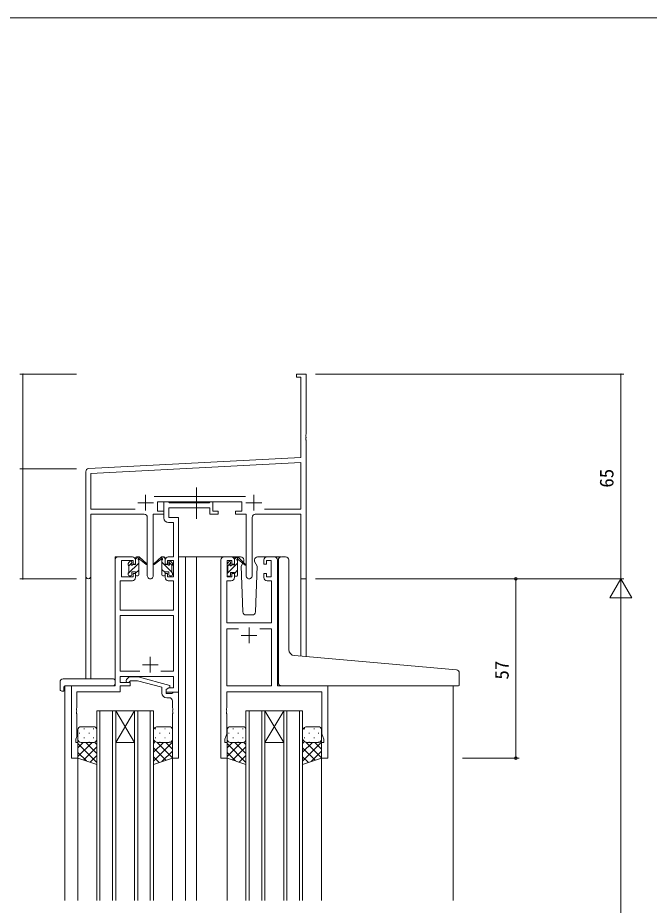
# Model space of a CAD drawing. Units: millimetres, scale not verified. Extents: x -567 to 567, y -403 to 403.
# Drawn here: x -446.1 to -245.5, y 116.9 to 399 of the extents above; entities that cross this region are included whole.
import ezdxf
from ezdxf.enums import TextEntityAlignment as Align

# ---------------------------------------------------------------- set-up
doc = ezdxf.new("R2010")
doc.units = ezdxf.units.MM
doc.header["$LTSCALE"] = 2
doc.linetypes.add('CHAIN2', pattern=[12, 9, -1, 1, -1])
for name, color, linetype, lineweight in [('0-1_USER1', 4, 'Continuous', 9), ('0-2_YKK_ZWAK', 2, 'Continuous', 9), ('0-3_YKK_11', 7, 'Continuous', 9), ('0-4_YKK_12', 6, 'Continuous', 9), ('0-5_YKK_13', 7, 'Continuous', 9)]:
    doc.layers.add(name, color=color, linetype=linetype, lineweight=lineweight)
doc.styles.add('ＭＳ ゴシック', font='')
doc.styles.get('ＭＳ ゴシック').set_extended_font_data('MS Gothic')

msp = doc.modelspace()

# ---------------------------------------------------------------- linework, layer by layer
at = {"layer": '0-1_USER1', "linetype": 'CHAIN2'}
msp.add_line((-389.312, 239.748), (-389.312, 249.736), dxfattribs=at)
at = {"layer": '0-1_USER1'}
for p, q in [((-411.01, 222.368), (-407.71, 225.668)), ((-410.923, 225.79), (-410.423, 226.29)), ((-410.843, 224.781), (-409.912, 225.712)), ((-409.91, 226.078), (-409.91, 225.739)), ((-408.71, 226.913), (-407.945, 227.678)), ((-408.41, 227.678), (-407.62, 227.678)), ((-407.71, 227.178), (-407.71, 227.678)), ((-407.71, 221.978), (-407.71, 226.578)), ((-407.427, 227.608), (-405.244, 225.56)), ((-405.277, 225.215), (-407.417, 226.912)), ((-400.593, 227.608), (-402.776, 225.56)), ((-402.743, 225.215), (-400.603, 226.912)), ((-399.61, 227.678), (-400.4, 227.678)), ((-400.31, 227.178), (-400.31, 227.678)), ((-400.31, 221.978), (-400.31, 226.578)), ((-397.21, 222.817), (-400.31, 225.917)), ((-399.31, 227.162), (-399.826, 227.678)), ((-398.11, 226.078), (-398.11, 225.739)), ((-397.033, 224.885), (-398.11, 225.962)), ((-397.097, 225.79), (-397.597, 226.29)), ((-379.553, 224.639), (-378.509, 225.683)), ((-379.522, 225.59), (-379.022, 226.09)), ((-378.509, 225.878), (-378.509, 225.539)), ((-375.323, 227.678), (-378.31, 227.678)), ((-377.309, 226.883), (-376.714, 227.478)), ((-377.009, 227.478), (-376.219, 227.478)), ((-376.309, 226.978), (-376.309, 227.478)), ((-376.309, 221.778), (-376.309, 226.378)), ((-376.026, 227.408), (-373.843, 225.36)), ((-373.876, 225.015), (-376.016, 226.712)), ((-366.91, 227.678), (-369.897, 227.678)), ((-363.313, 196.709), (-363.313, 226.678)), ((-362.313, 227.678), (-361.013, 227.678)), ((-360.013, 198.253), (-360.013, 226.678)), ((-411.01, 224.978), (-411.01, 225.578)), ((-410.81, 222.678), (-410.81, 224.778)), ((-409.91, 222.878), (-409.91, 221.978)), ((-409.91, 222.878), (-408.71, 222.878)), ((-408.71, 222.423), (-407.71, 223.423)), ((-408.71, 222.878), (-408.71, 221.978)), ((-399.31, 222.672), (-400.31, 223.672)), ((-398.11, 222.878), (-399.31, 222.878)), ((-399.31, 222.878), (-399.31, 221.978)), ((-398.11, 222.878), (-398.11, 221.978)), ((-397.21, 222.678), (-397.21, 224.778)), ((-397.01, 224.978), (-397.01, 225.578)), ((-379.609, 224.778), (-379.609, 225.378)), ((-379.409, 222.538), (-376.309, 225.638)), ((-379.409, 222.478), (-379.409, 224.578)), ((-377.309, 222.393), (-376.309, 223.393)), ((-374.631, 225.614), (-375.152, 224.711)), ((-375.152, 224.711), (-374.644, 210.143)), ((-370.576, 210.143), (-370.068, 224.711)), ((-411.01, 221.978), (-411.01, 222.478)), ((-410.21, 221.678), (-410.71, 221.678)), ((-408.01, 221.678), (-408.41, 221.678)), ((-400.01, 221.678), (-399.61, 221.678)), ((-397.81, 221.678), (-397.31, 221.678)), ((-397.01, 221.978), (-397.01, 222.478)), ((-379.609, 221.778), (-379.609, 222.278)), ((-379.595, 222.352), (-379.484, 222.464)), ((-378.809, 221.478), (-379.309, 221.478)), ((-378.509, 222.678), (-378.509, 221.778)), ((-378.509, 222.678), (-377.309, 222.678)), ((-377.309, 222.678), (-377.309, 221.778)), ((-376.609, 221.478), (-377.009, 221.478)), ((-373.644, 209.178), (-371.576, 209.178)), ((-363.313, 187.678), (-363.313, 196.709)), ((-306.725, 191.758), (-358.187, 196.26)), ((-305.813, 186.978), (-305.813, 190.762)), ((-432.698, 187.866), (-432.698, 185.491)), ((-431.698, 188.866), (-415.711, 188.866)), ((-431.511, 186.378), (-431.511, 185.486)), ((-431.211, 186.678), (-415.711, 186.678)), ((-415.211, 187.866), (-415.211, 188.366)), ((-415.211, 187.178), (-415.211, 187.866)), ((-362.313, 186.678), (-306.113, 186.678)), ((-427.01, 172.678), (-427.01, 169.678)), ((-422.01, 173.678), (-426.01, 173.678)), ((-425.175, 173.013), (-424.975, 173.013)), ((-422.145, 173.013), (-421.945, 173.013)), ((-421.01, 169.678), (-421.01, 172.678)), ((-403.01, 169.678), (-403.01, 172.678)), ((-402.275, 173.013), (-402.475, 173.013)), ((-401.51, 173.678), (-398.01, 173.678)), ((-399.245, 173.013), (-399.445, 173.013)), ((-397.01, 172.678), (-397.01, 169.678)), ((-379.61, 172.678), (-379.61, 169.678)), ((-374.61, 173.678), (-378.61, 173.678)), ((-377.775, 173.013), (-377.575, 173.013)), ((-374.745, 173.013), (-374.545, 173.013)), ((-373.61, 169.678), (-373.61, 172.678)), ((-355.61, 169.678), (-355.61, 172.678)), ((-354.875, 173.013), (-355.075, 173.013)), ((-354.11, 173.678), (-350.61, 173.678)), ((-351.845, 173.013), (-352.045, 173.013)), ((-349.61, 172.678), (-349.61, 169.678)), ((-426.59, 171.598), (-426.39, 171.598)), ((-425.175, 170.183), (-424.975, 170.183)), ((-423.56, 171.598), (-423.36, 171.598)), ((-422.145, 170.183), (-421.945, 170.183)), ((-402.275, 170.183), (-402.475, 170.183)), ((-400.86, 171.598), (-401.06, 171.598)), ((-399.245, 170.183), (-399.445, 170.183)), ((-397.83, 171.598), (-398.03, 171.598)), ((-397.038, 169.443), (-397.01, 169.415)), ((-379.19, 171.598), (-378.99, 171.598)), ((-377.775, 170.183), (-377.575, 170.183)), ((-376.16, 171.598), (-375.96, 171.598)), ((-374.745, 170.183), (-374.545, 170.183)), ((-354.875, 170.183), (-355.075, 170.183)), ((-353.46, 171.598), (-353.66, 171.598)), ((-351.845, 170.183), (-352.045, 170.183)), ((-350.43, 171.598), (-350.63, 171.598)), ((-349.638, 169.443), (-349.61, 169.415)), ((-422.49, 168.678), (-427.01, 164.158)), ((-425.318, 168.678), (-427.01, 166.986)), ((-427.01, 168.31), (-421.01, 162.31)), ((-426.425, 168.768), (-426.39, 168.768)), ((-426.01, 168.678), (-422.01, 168.678)), ((-426.01, 168.678), (-422.01, 168.678)), ((-421.01, 167.329), (-425.249, 163.091)), ((-424.55, 168.678), (-421.01, 165.138)), ((-423.56, 168.768), (-423.36, 168.768)), ((-421.755, 168.711), (-421.01, 167.967)), ((-402.434, 168.942), (-403.01, 168.367)), ((-397.01, 168.71), (-403.01, 162.71)), ((-399.87, 168.678), (-403.01, 165.538)), ((-403.01, 166.929), (-399.071, 162.991)), ((-401.986, 168.734), (-397.01, 163.758)), ((-398.01, 168.678), (-401.51, 168.678)), ((-398.01, 168.678), (-401.51, 168.678)), ((-400.86, 168.768), (-401.06, 168.768)), ((-399.102, 168.678), (-397.01, 166.586)), ((-397.83, 168.768), (-398.03, 168.768)), ((-375.09, 168.678), (-379.61, 164.158)), ((-377.918, 168.678), (-379.61, 166.986)), ((-379.61, 168.31), (-373.61, 162.31)), ((-379.025, 168.768), (-378.99, 168.768)), ((-378.61, 168.678), (-374.61, 168.678)), ((-378.61, 168.678), (-374.61, 168.678)), ((-373.61, 167.329), (-377.849, 163.091)), ((-377.15, 168.678), (-373.61, 165.138)), ((-376.16, 168.768), (-375.96, 168.768)), ((-374.355, 168.711), (-373.61, 167.967)), ((-355.034, 168.942), (-355.61, 168.367)), ((-349.61, 168.71), (-355.61, 162.71)), ((-352.47, 168.678), (-355.61, 165.538)), ((-355.61, 166.929), (-351.671, 162.991)), ((-354.586, 168.734), (-349.61, 163.758)), ((-350.61, 168.678), (-354.11, 168.678)), ((-350.61, 168.678), (-354.11, 168.678)), ((-353.46, 168.768), (-353.66, 168.768)), ((-351.702, 168.678), (-349.61, 166.586)), ((-350.43, 168.768), (-350.63, 168.768)), ((-427.01, 165.481), (-424.305, 162.776)), ((-421.01, 164.501), (-423.127, 162.384)), ((-403.01, 164.101), (-401.193, 162.284)), ((-397.01, 165.881), (-400.315, 162.576)), ((-379.61, 165.481), (-376.905, 162.776)), ((-373.61, 164.501), (-375.727, 162.384)), ((-355.61, 164.101), (-353.793, 162.284)), ((-349.61, 165.881), (-352.915, 162.576))]:
    msp.add_line(p, q, dxfattribs=at)
for points in [[(-409.449, 225.278), (-408.71, 225.278), (-408.71, 227.378)], [(-398.571, 225.278), (-399.31, 225.278), (-399.31, 227.378)], [(-378.048, 225.078), (-377.309, 225.078), (-377.309, 227.178)], [(-374.324, 226.713), (-374.305, 226.178), (-374.449, 225.928)], [(-370.068, 224.711), (-370.915, 226.178), (-370.896, 226.713)], [(-431.698, 184.986), (-431.511, 184.986), (-431.511, 185.486)], [(-421.01, 169.678), (-421.01, 161.678), (-427.01, 163.678), (-427.01, 169.678)], [(-403.01, 169.678), (-403.01, 161.678), (-397.01, 163.678), (-397.01, 169.678)], [(-373.61, 169.678), (-373.61, 161.678), (-379.61, 163.678), (-379.61, 169.678)], [(-355.61, 169.678), (-355.61, 161.678), (-349.61, 163.678), (-349.61, 169.678)]]:
    msp.add_lwpolyline(points, dxfattribs=at)
for centre, radius, start, end in [((-410.71, 225.578), 0.3, 135, 180), ((-410.21, 226.078), 0.3, 0, 135), ((-410.21, 225.739), 0.3, 303.05573, 0), ((-408.41, 227.378), 0.3, 90, 180), ((-407.71, 226.978), 0.2, 20.88332, 233.1301), ((-408.01, 226.578), 0.3, 0, 53.1301), ((-407.62, 227.378), 0.3, 49.89741, 90), ((-407.243, 227.156), 0.3, 200.88332, 234.62002), ((-400.777, 227.156), 0.3, 305.37998, 339.11668), ((-400.4, 227.378), 0.3, 90, 130.10259), ((-400.31, 226.978), 0.2, 306.8699, 159.11668), ((-400.01, 226.578), 0.3, 126.8699, 180), ((-399.61, 227.378), 0.3, 0, 90), ((-397.81, 226.078), 0.3, 45, 180), ((-397.81, 225.739), 0.3, 180, 236.94427), ((-397.31, 225.578), 0.3, 0, 45), ((-378.809, 225.878), 0.3, 0, 135), ((-377.009, 227.178), 0.3, 90, 180), ((-376.309, 226.778), 0.2, 20.88332, 233.1301), ((-376.609, 226.378), 0.3, 0, 53.1301), ((-376.219, 227.178), 0.3, 49.89741, 90), ((-375.842, 226.956), 0.3, 200.88332, 234.62002), ((-375.323, 226.678), 1, 2, 90), ((-369.897, 226.678), 1, 90, 178), ((-362.313, 226.678), 1, 90, 180), ((-361.013, 226.678), 1, 0, 90), ((-410.81, 224.978), 0.2, 180, 270), ((-409.91, 225.278), 0.25, 123.05573, 326.94427), ((-409.449, 224.978), 0.3, 90, 146.94427), ((-405.161, 225.378), 0.2, 234.62002, 114.62002), ((-402.859, 225.378), 0.2, 65.37998, 305.37998), ((-398.571, 224.978), 0.3, 33.05573, 90), ((-398.11, 225.278), 0.25, 213.05573, 56.94427), ((-397.21, 224.978), 0.2, 270, 0), ((-379.309, 225.378), 0.3, 135, 180), ((-379.409, 224.778), 0.2, 180, 270), ((-378.509, 225.078), 0.25, 123.05573, 326.94427), ((-378.809, 225.539), 0.3, 303.05573, 0), ((-378.048, 224.778), 0.3, 90, 146.94427), ((-373.76, 225.178), 0.2, 234.62002, 114.62002), ((-410.81, 222.478), 0.2, 90, 180), ((-410.71, 221.978), 0.3, 180, 270), ((-410.21, 221.978), 0.3, 270, 0), ((-408.41, 221.978), 0.3, 180, 270), ((-408.01, 221.978), 0.3, 270, 0), ((-400.01, 221.978), 0.3, 180, 270), ((-399.61, 221.978), 0.3, 270, 0), ((-397.81, 221.978), 0.3, 180, 270), ((-397.31, 221.978), 0.3, 270, 0), ((-397.21, 222.478), 0.2, 0, 90), ((-379.409, 222.278), 0.2, 90, 180), ((-379.309, 221.778), 0.3, 180, 270), ((-378.809, 221.778), 0.3, 270, 0), ((-377.009, 221.778), 0.3, 180, 270), ((-376.609, 221.778), 0.3, 270, 0), ((-373.644, 210.178), 1, 182, 270), ((-371.576, 210.178), 1, 270, 358), ((-358.013, 198.253), 2, 180, 265), ((-306.813, 190.762), 1, 0, 85), ((-431.698, 187.866), 1, 90.00506, 180), ((-431.211, 186.378), 0.3, 90, 180), ((-415.711, 188.366), 0.5, 0, 90.0011), ((-415.711, 187.178), 0.5, 270, 0), ((-362.313, 187.678), 1, 180, 224.427), ((-362.313, 187.678), 1, 224.427, 270), ((-362.313, 187.678), 1, 224.427, 238.63302), ((-306.113, 186.978), 0.3, 270, 0), ((-432.234, 185.474), 0.462, 177.95347, 223.0495), ((-431.928, 186.116), 1.153, 236.12301, 281.50529), ((-426.01, 172.678), 1, 90.0001, 180.0001), ((-422.01, 172.678), 1, 0.0001, 90.0001), ((-401.572, 172.146), 1.534, 87.6883, 159.69129), ((-398.01, 172.678), 1, 359.9999, 89.9999), ((-378.61, 172.678), 1, 90.0001, 180.0001), ((-374.61, 172.678), 1, 0.0001, 90.0001), ((-354.172, 172.146), 1.534, 87.6883, 159.69129), ((-350.61, 172.678), 1, 359.9999, 89.9999), ((-426.01, 169.678), 1, 180.0001, 270.0001), ((-426.01, 169.678), 1, 180.0001, 270.0001), ((-422.01, 169.678), 1, 270.0001, 0.0001), ((-422.01, 169.678), 1, 270.0001, 0.0001), ((-401.572, 170.21), 1.534, 200.30854, 272.31156), ((-401.572, 170.21), 1.534, 200.30854, 272.31156), ((-398.01, 169.678), 1, 269.9999, 359.9999), ((-398.01, 169.678), 1, 269.9999, 359.9999), ((-378.61, 169.678), 1, 180.0001, 270.0001), ((-378.61, 169.678), 1, 180.0001, 270.0001), ((-374.61, 169.678), 1, 270.0001, 0.0001), ((-374.61, 169.678), 1, 270.0001, 0.0001), ((-354.172, 170.21), 1.534, 200.30854, 272.31156), ((-354.172, 170.21), 1.534, 200.30854, 272.31156), ((-350.61, 169.678), 1, 269.9999, 359.9999), ((-350.61, 169.678), 1, 269.9999, 359.9999)]:
    msp.add_arc(centre, radius, start, end, dxfattribs=at)
at = {"layer": '0-2_YKK_ZWAK'}
for p, q in [((-415.21, 186.978), (-415.21, 227.678)), ((-412.01, 227.678), (-415.21, 227.678)), ((-395.011, 227.678), (-389.31, 227.678)), ((-392.81, 227.678), (-392.81, 118.428)), ((-389.31, 227.678), (-389.31, 118.428)), ((-389.31, 227.678), (-380.61, 227.678)), ((-364.61, 227.678), (-362.55, 227.678)), ((-424.51, 221.493), (-424.51, 188.866)), ((-422.88, 221.493), (-422.88, 188.866)), ((-356.14, 220.678), (-356.14, 196.081)), ((-354.51, 220.678), (-356.14, 220.678)), ((-354.51, 220.678), (-354.51, 195.939)), ((-431.21, 186.678), (-431.21, 118.428)), ((-428.71, 186.678), (-431.21, 186.678)), ((-347.91, 186.678), (-325.81, 186.678)), ((-307.81, 186.678), (-307.81, 118.428)), ((-420.01, 178.674), (-420.01, 118.428)), ((-416.01, 118.428), (-416.01, 178.674)), ((-415.01, 178.674), (-409.01, 178.674)), ((-415.01, 178.674), (-409.01, 168.674)), ((-409.01, 178.674), (-415.01, 168.674)), ((-408.01, 178.674), (-408.01, 118.428)), ((-404.01, 118.428), (-404.01, 178.674)), ((-372.61, 178.674), (-372.61, 118.428)), ((-368.61, 118.428), (-368.61, 178.674)), ((-367.61, 178.674), (-361.61, 178.674)), ((-367.61, 178.674), (-361.61, 168.674)), ((-361.61, 178.674), (-367.61, 168.674)), ((-360.61, 178.674), (-360.61, 118.428)), ((-356.61, 118.428), (-356.61, 178.674)), ((-415.01, 168.674), (-409.01, 168.674)), ((-367.61, 168.674), (-361.61, 168.674)), ((-427.01, 164.178), (-427.01, 118.428)), ((-397.01, 164.178), (-397.01, 118.428)), ((-379.61, 164.178), (-379.61, 118.428)), ((-349.61, 164.178), (-349.61, 118.428))]:
    msp.add_line(p, q, dxfattribs=at)
for points in [[(-421.01, 118.428), (-421.01, 178.674), (-415.01, 178.674), (-415.01, 118.428)], [(-409.01, 118.428), (-409.01, 178.674), (-403.01, 178.674), (-403.01, 118.428)], [(-373.61, 118.428), (-373.61, 178.674), (-367.61, 178.674), (-367.61, 118.428)], [(-361.61, 118.428), (-361.61, 178.674), (-355.61, 178.674), (-355.61, 118.428)]]:
    msp.add_lwpolyline(points, dxfattribs=at)
at = {"layer": '0-3_YKK_11'}
for p, q in [((-424.51, 221.493), (-424.51, 254.729)), ((-405.51, 247.378), (-405.51, 242.378)), ((-402.818, 246.808), (-373.802, 246.808)), ((-371.11, 247.378), (-371.11, 242.378)), ((-408.01, 244.878), (-403.01, 244.878)), ((-373.61, 244.878), (-368.61, 244.878)), ((-367.76, 242.808), (-356.14, 242.808)), ((-404.96, 221.628), (-404.96, 240.178)), ((-371.66, 240.178), (-371.66, 221.628)), ((-409.711, 227.678), (-414.211, 227.678)), ((-381.61, 163.678), (-381.61, 226.678)), ((-380.61, 227.678), (-378.31, 227.678)), ((-366.91, 227.678), (-364.61, 227.678)), ((-372.61, 205.178), (-372.61, 200.178)), ((-369.26, 204.748), (-365.54, 204.748)), ((-375.11, 202.678), (-370.11, 202.678)), ((-404.011, 195.878), (-404.011, 190.878)), ((-406.511, 193.378), (-401.511, 193.378)), ((-407.361, 191.308), (-413.581, 191.308)), ((-398.01, 182.878), (-398.81, 182.878))]:
    msp.add_line(p, q, dxfattribs=at)
for points in [[(-423.562, 255.728), (-356.14, 259.261), (-356.14, 284.778), (-357.51, 284.778), (-357.51, 285.678), (-354.51, 285.678), (-354.51, 266.636), (-354.63, 266.453), (-354.63, 265.903), (-354.51, 265.72), (-354.51, 265.636), (-354.63, 265.453), (-354.63, 264.903), (-354.51, 264.72), (-354.51, 220.678), (-356.14, 220.678), (-356.14, 241.178), (-370.66, 241.178)], [(-367.76, 242.808), (-356.14, 242.808), (-356.14, 257.629), (-422.88, 254.131), (-422.88, 242.808), (-408.86, 242.808)], [(-373.56, 221.628), (-373.56, 241.178), (-376.91, 241.178), (-376.91, 242.178), (-374.91, 242.178), (-374.91, 245.178), (-401.71, 245.178), (-401.71, 242.178), (-399.71, 242.178), (-399.71, 241.178), (-403.06, 241.178), (-403.06, 221.628)], [(-395.011, 184.678), (-395.011, 227.678), (-395.011, 240.178), (-398.081, 240.178), (-398.081, 243.248), (-385.111, 243.248), (-385.111, 241.178), (-382.411, 241.178), (-382.411, 242.178), (-384.111, 242.178), (-384.111, 245.178), (-384.811, 245.178), (-385.086, 244.998), (-385.269, 244.878), (-397.922, 244.878), (-398.106, 244.998), (-398.381, 245.178), (-399.711, 245.178), (-399.711, 240.048)], [(-405.96, 241.178), (-422.88, 241.178), (-422.88, 221.493)], [(-398.211, 238.548), (-396.641, 238.548), (-396.641, 227.678), (-398.311, 227.678)], [(-415.211, 226.678), (-415.211, 186.678), (-429.011, 186.678), (-429.011, 163.678), (-427.011, 163.678), (-427.011, 168.678), (-427.711, 168.678), (-427.711, 169.678), (-427.381, 170.585), (-427.381, 177.72), (-427.501, 177.903), (-427.501, 178.453), (-427.381, 178.636), (-427.381, 178.72), (-427.501, 178.903), (-427.501, 179.453), (-427.381, 179.636), (-427.381, 184.778), (-413.581, 184.778), (-413.581, 186.678), (-410.411, 186.678), (-410.411, 187.678), (-413.581, 187.678), (-413.581, 189.678), (-396.641, 189.678), (-396.641, 185.978), (-398.145, 185.978), (-399.011, 185.478), (-399.011, 184.678), (-395.011, 184.678)], [(-408.711, 221.078), (-408.711, 222.378), (-409.511, 222.378), (-409.511, 221.278), (-413.211, 221.278), (-413.211, 226.478), (-409.511, 226.478), (-409.511, 225.378), (-408.711, 225.378), (-408.711, 226.678)], [(-399.311, 226.678), (-399.311, 225.378), (-398.511, 225.378), (-398.511, 226.478), (-396.641, 226.478), (-396.641, 221.278), (-398.511, 221.278), (-398.511, 222.378), (-399.311, 222.378), (-399.311, 221.078)], [(-363.61, 226.678), (-363.61, 186.678), (-347.61, 186.678), (-347.61, 163.678), (-349.61, 163.678), (-349.61, 168.678), (-348.91, 168.678), (-348.91, 169.678), (-349.54, 171.409), (-349.54, 184.748), (-379.68, 184.748), (-379.68, 179.636), (-379.8, 179.453), (-379.8, 178.903), (-379.68, 178.72), (-379.68, 178.636), (-379.8, 178.453), (-379.8, 177.903), (-379.68, 177.72), (-379.68, 171.409), (-380.31, 169.678), (-380.31, 168.678), (-379.61, 168.678), (-379.61, 163.678), (-381.61, 163.678)], [(-377.31, 226.678), (-377.31, 225.378), (-378.11, 225.378), (-378.11, 226.478), (-379.61, 226.478), (-379.61, 221.278), (-378.11, 221.278), (-378.11, 222.378), (-377.31, 222.378), (-377.31, 221.078)], [(-367.91, 221.078), (-367.91, 222.378), (-367.11, 222.378), (-367.11, 221.278), (-365.61, 221.278), (-365.61, 226.478), (-367.11, 226.478), (-367.11, 225.378), (-367.91, 225.378), (-367.91, 226.678)], [(-398.311, 220.078), (-396.641, 220.078), (-396.641, 210.678), (-413.581, 210.678), (-413.581, 220.078), (-409.711, 220.078)], [(-378.31, 220.078), (-379.68, 220.078), (-379.68, 206.678), (-365.54, 206.678), (-365.54, 220.078), (-366.91, 220.078)], [(-407.361, 191.308), (-413.581, 191.308), (-413.581, 209.048), (-396.641, 209.048), (-396.641, 191.308), (-400.66, 191.308)], [(-369.26, 204.748), (-365.54, 204.748), (-365.54, 186.678), (-379.68, 186.678), (-379.68, 204.748), (-375.96, 204.748)], [(-411.534, 188.702), (-410.759, 189.478), (-407.914, 189.478), (-397.81, 186.771), (-397.81, 186.171), (-399.01, 185.478), (-399.01, 184.178), (-397.21, 184.178), (-397.01, 184.378), (-396.71, 184.678), (-395.01, 184.678)], [(-400.31, 184.378), (-400.31, 186.198), (-408.072, 188.278), (-410.262, 188.278), (-410.686, 187.854)], [(-395.01, 184.678), (-395.01, 163.678), (-397.01, 163.678), (-397.01, 177.72), (-396.89, 177.903), (-396.89, 178.453), (-397.01, 178.636), (-397.01, 178.72), (-396.89, 178.903), (-396.89, 179.453), (-397.01, 179.636), (-397.01, 181.878)]]:
    msp.add_lwpolyline(points, dxfattribs=at)
for centre, radius, start, end in [((-423.51, 254.729), 1, 93.00003, 180), ((-405.96, 240.178), 1, 0.00001, 89.99999), ((-398.211, 240.048), 1.5, 180.00001, 269.99999), ((-370.66, 240.178), 1, 90.00001, 179.99999), ((-414.211, 226.678), 1, 90.00001, 179.99999), ((-409.711, 226.678), 1, 0.00001, 89.99999), ((-398.311, 226.678), 1, 90.00001, 179.99999), ((-380.61, 226.678), 1, 90.00001, 179.99999), ((-378.31, 226.678), 1, 0.00001, 89.99999), ((-366.91, 226.678), 1, 90.00001, 179.99999), ((-364.61, 226.678), 1, 0.00001, 89.99999), ((-423.695, 221.493), 0.815, 179.99999, 0.00001), ((-409.711, 221.078), 1, 270.00001, 359.99999), ((-404.01, 221.628), 0.95, 179.99999, 0.00001), ((-398.311, 221.078), 1, 180.00001, 269.99999), ((-378.31, 221.078), 1, 270.00001, 359.99999), ((-372.61, 221.628), 0.95, 179.99999, 0.00001), ((-366.91, 221.078), 1, 180.00001, 269.99999), ((-411.11, 188.278), 0.6, 134.99999, 315.00001), ((-398.81, 184.378), 1.5, 180.00001, 269.99999), ((-398.01, 181.878), 1, 0.00001, 89.99999)]:
    msp.add_arc(centre, radius, start, end, dxfattribs=at)
at = {"layer": '0-4_YKK_12'}
for p, q in [((-427.51, 285.678), (-445.51, 285.678)), ((-444.51, 255.678), (-444.51, 285.678)), ((-351.51, 285.678), (-253.51, 285.678)), ((-254.51, 220.678), (-254.51, 285.678)), ((-427.51, 255.678), (-445.51, 255.678)), ((-427.51, 255.678), (-445.51, 255.678)), ((-444.51, 255.678), (-444.51, 220.678)), ((-427.51, 220.678), (-445.51, 220.678)), ((-351.51, 220.678), (-253.51, 220.678)), ((-351.51, 220.678), (-253.51, 220.678)), ((-304.81, 220.678), (-286.81, 220.678)), ((-287.81, 163.678), (-287.81, 220.678)), ((-254.51, 220.678), (-258.01, 214.616)), ((-254.51, 220.678), (-251.01, 214.616)), ((-254.51, 220.678), (-254.51, 208.554)), ((-258.01, 214.616), (-251.01, 214.616)), ((-254.51, 213.678), (-254.51, -172.322)), ((-304.81, 163.678), (-286.81, 163.678))]:
    msp.add_line(p, q, dxfattribs=at)
for centre in [(-287.81, 220.678), (-287.81, 163.678)]:
    msp.add_circle(centre, 0.425, dxfattribs=at)
for centre, start, end in [((-444.51, 285.678), 90, 270), ((-444.51, 285.678), 270, 90), ((-254.51, 285.678), 90, 270), ((-254.51, 285.678), 270, 90), ((-444.51, 255.678), 90, 270), ((-444.51, 255.678), 90, 270), ((-444.51, 255.678), 270, 90), ((-444.51, 255.678), 270, 90), ((-444.51, 220.678), 90, 270), ((-444.51, 220.678), 270, 90)]:
    msp.add_arc(centre, 0.106, start, end, dxfattribs=at)
at = {"layer": '0-5_YKK_13'}
msp.add_line((537.274, 399), (-562.726, 399), dxfattribs=at)

# ---------------------------------------------------------------- texts
at = {"layer": '0-4_YKK_12', "style": 'ＭＳ ゴシック'}
for s, p in [('65', (-255.51, 249.658)), ('57', (-288.81, 188.658))]:
    msp.add_text(s, height=4.399, rotation=90, dxfattribs=at).set_placement(p, align=Align.BOTTOM_LEFT)

doc.saveas('drawing.dxf')
